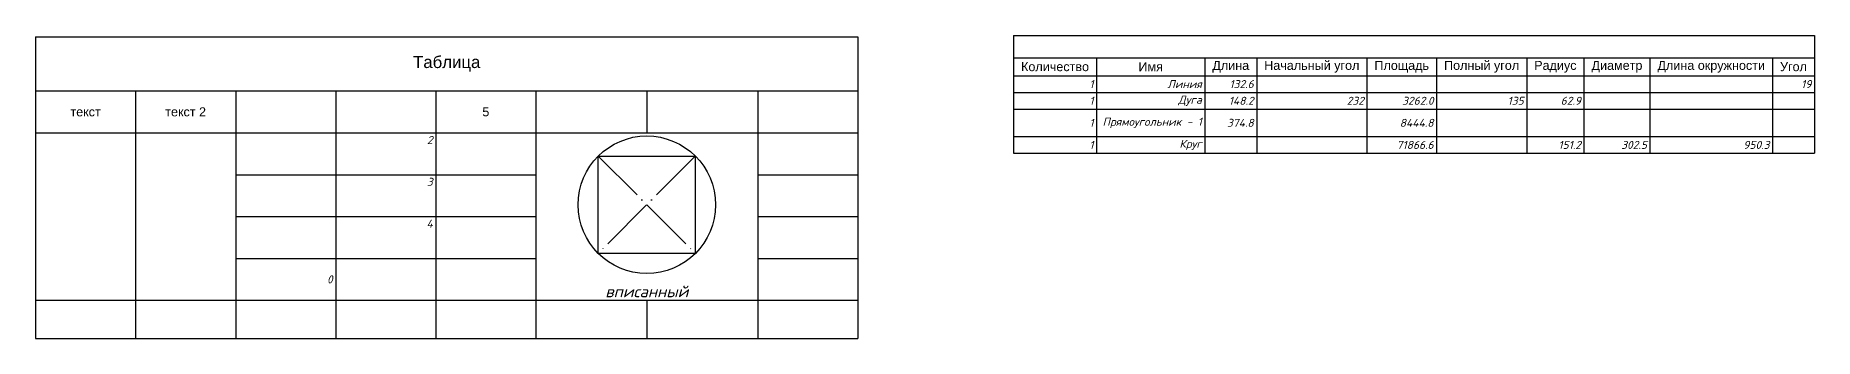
# Model space of a CAD drawing. Header units: millimetres. Extents: x -494 to 1651, y -137 to 637.
# Drawn here: x 762 to 1651, y 131 to 281 of the extents above; entities that cross this region are included whole.
import ezdxf
from ezdxf.enums import TextEntityAlignment as Align

# ---------------------------------------------------------------- set-up
doc = ezdxf.new("R2010")
doc.units = ezdxf.units.MM
doc.linetypes.add('ACAD_ISO04W100', pattern=[30, 24, -3, 0, -3])
doc.layers.add('Контур', color=4, linetype='Continuous')
doc.styles.add('my_style', font='romanc.shx', dxfattribs={"oblique": 15})
doc.styles.get("Standard").update_dxf_attribs({"font": 'arial.ttf'})

# ---------------------------------------------------------------- blocks, each defined once
blk = doc.blocks.new('block_one')
at = {"color": 1, "linetype": 'ACAD_ISO04W100'}
for p, q in [((-21.21, 21.21), (21.21, -21.21)), ((21.21, 21.21), (-21.21, -21.21))]:
    blk.add_line(p, q, dxfattribs=at)
blk.add_lwpolyline([(21.21, -21.21), (-21.21, -21.21), (-21.21, 21.21), (21.21, 21.21)], close=True)
blk.add_circle((0, 0), 30)
at = {"style": 'my_style', "oblique": 15}
blk.add_attdef('НАИМЕНОВАНИЕ', text='', height=5, dxfattribs=at).set_placement((0, -37.87), align=Align.MIDDLE_CENTER)
blk = doc.blocks.new('*T83')
at = {"layer": 'Контур', "color": 0, "linetype": 'ByBlock', "lineweight": -2, "transparency": 16777216}
for p, q in [((0, 0), (410.92, 0)), ((0, 0), (0, -150.46)), ((410.92, 0), (410.92, -150.46)), ((0, -27), (410.92, -27)), ((50, -27), (50, -150.46)), ((100, -27), (100, -150.46)), ((150, -27), (150, -150.46)), ((200, -27), (200, -150.46)), ((250, -27), (250, -150.46)), ((305.46, -27), (305.46, -48)), ((360.92, -27), (360.92, -150.46)), ((0, -48), (410.92, -48)), ((100, -68.87), (250, -68.87)), ((360.92, -68.87), (410.92, -68.87)), ((100, -89.73), (250, -89.73)), ((360.92, -89.73), (410.92, -89.73)), ((100, -110.6), (250, -110.6)), ((360.92, -110.6), (410.92, -110.6)), ((0, -131.46), (410.92, -131.46)), ((305.46, -131.46), (305.46, -150.46)), ((0, -150.46), (410.92, -150.46))]:
    blk.add_line(p, q, dxfattribs=at)
at = {"layer": 'Контур', "transparency": 16777216, "xscale": 1.143493206569347, "yscale": 1.143493206569347, "zscale": 1.143493206569347}
blk.add_blockref('block_one', (305.46, -83.8), dxfattribs=at).add_auto_attribs({'НАИМЕНОВАНИЕ': 'вписанный'})
at = {"layer": 'Контур', "color": 0, "transparency": 16777216, "attachment_point": 5}
for s, insert, char_height, width in [('Таблица', (205.46, -13.5), 6, 407.9238), ('текст 2', (75, -37.5), 4.5, 47), ('5', (225, -37.5), 4.5, 47), ('текст', (25, -37.5), 4.5, 47)]:
    blk.add_mtext(s, dxfattribs=dict(at, insert=insert, char_height=char_height, width=width))
at = {"layer": 'Контур', "transparency": 16777216, "char_height": 4, "width": 47, "style": 'my_style'}
for s, insert, attachment_point in [('2', (198.5, -49.5), 3), ('3', (198.5, -70.37), 3), ('4', (198.5, -91.23), 3), ('0', (148.5, -121.03), 6)]:
    blk.add_mtext(s, dxfattribs=dict(at, insert=insert, attachment_point=attachment_point))
blk = doc.blocks.new('*T84')
at = {"layer": 'Контур', "color": 0, "linetype": 'ByBlock', "lineweight": -2, "transparency": 16777216}
for p, q in [((0, 0), (400.23, 0)), ((0, 0), (0, -58.67)), ((400.23, 0), (400.23, -58.67)), ((0, -11), (400.23, -11)), ((41.47, -11), (41.47, -58.67)), ((95.59, -11), (95.59, -58.67)), ((121.49, -11), (121.49, -58.67)), ((176.59, -11), (176.59, -58.67)), ((211.39, -11), (211.39, -58.67)), ((256.42, -11), (256.42, -58.67)), ((285.07, -11), (285.07, -58.67)), ((318.03, -11), (318.03, -58.67)), ((379.28, -11), (379.28, -58.67)), ((0, -20), (400.23, -20)), ((0, -28.33), (400.23, -28.33)), ((0, -36.67), (400.23, -36.67)), ((0, -50.33), (400.23, -50.33)), ((0, -58.67), (400.23, -58.67))]:
    blk.add_line(p, q, dxfattribs=at)
at = {"layer": 'Контур', "color": 0, "transparency": 16777216, "char_height": 4.5, "attachment_point": 5}
for s, insert, width in [('Количество', (20.73, -15.5), 38.4679), ('Имя', (68.53, -15.5), 51.1193), ('Длина', (108.54, -15.5), 22.9052), ('Начальный угол', (149.04, -15.5), 52.0999), ('Площадь', (193.99, -15.5), 31.7947), ('Полный угол', (233.9, -15.5), 42.0317), ('Радиус', (270.75, -15.5), 25.6555), ('Диаметр', (301.55, -15.5), 29.9591), ('Длина окружности', (348.66, -15.5), 58.2452), ('Угол', (389.75, -15.5), 17.9509)]:
    blk.add_mtext(s, dxfattribs=dict(at, insert=insert, width=width))
at = {"layer": 'Контур', "transparency": 16777216, "char_height": 4, "attachment_point": 6, "style": 'my_style'}
for s, insert, width in [('1', (39.97, -24.17), 38.4679), ('Линия', (94.09, -24.17), 51.1193), ('132.6', (119.99, -24.17), 22.9052), ('19', (398.73, -24.17), 17.9509), ('1', (39.97, -32.5), 38.4679), ('Дуга', (94.09, -32.5), 51.1193), ('148.2', (119.99, -32.5), 22.9052), ('232', (175.09, -32.5), 52.0999), ('3262.0', (209.89, -32.5), 31.7947), ('135', (254.92, -32.5), 42.0317), ('62.9', (283.57, -32.5), 25.6555), ('1', (39.97, -43.5), 38.4679), ('Прямоугольник - 1', (94.09, -43.5), 51.1193), ('374.8', (119.99, -43.5), 22.9052), ('8444.8', (209.89, -43.5), 31.7947), ('1', (39.97, -54.5), 38.4679), ('Круг', (94.09, -54.5), 51.1193), ('71866.6', (209.89, -54.5), 31.7947), ('151.2', (283.57, -54.5), 25.6555), ('302.5', (316.53, -54.5), 29.9591), ('950.3', (377.78, -54.5), 58.2452)]:
    blk.add_mtext(s, dxfattribs=dict(at, insert=insert, width=width))

msp = doc.modelspace()

# ---------------------------------------------------------------- block references
for name, p in [('*T83', (762.26, 280.97)), ('*T84', (1251.02, 281.5))]:
    msp.add_blockref(name, p)

doc.saveas('drawing.dxf')
